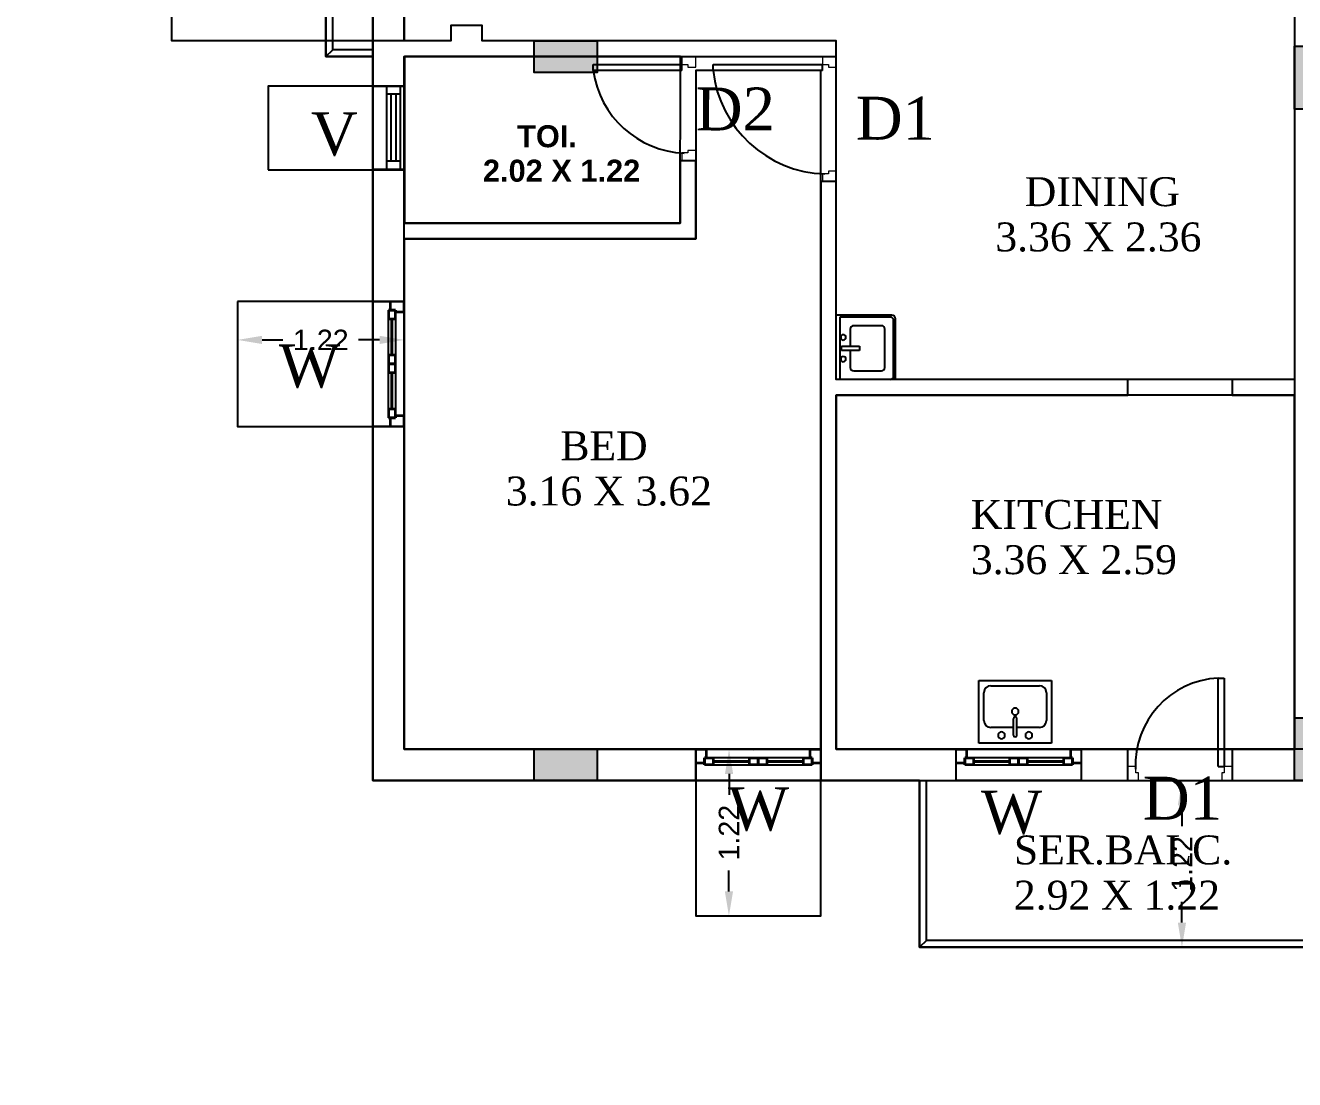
# Model space of a CAD drawing. Header units: metres. Extents: x 8742 to 14639, y -4028 to 1902.
# Drawn here: x 8767.86 to 8777.15, y 1840.55 to 1848.27 of the extents above; entities that cross this region are included whole.
import ezdxf

# ---------------------------------------------------------------- set-up
doc = ezdxf.new("R2010")
doc.units = ezdxf.units.M
doc.linetypes.add('Overhead', pattern=[0.15625, 0.09375, -0.0625])
for name, color, linetype in [('BLK_1_FLR_1_BALCONY_1', 5, 'Continuous'), ('BLK_1_FLR_1_BALCONY_8', 5, 'Continuous'), ('BLK_1_FLR_1_BLT_UP_AREA', 3, 'Continuous'), ('BLK_1_FLR_1_CARPET_AREA', 3, 'Continuous'), ('BLK_1_FLR_1_KITCHEN', 1, 'Continuous'), ('BLK_1_FLR_1_REGULAR_ROOM_1', 1, 'Continuous'), ('BLK_1_FLR_1_REGULAR_ROOM_3', 1, 'Continuous'), ('BLK_1_FLR_1_ROOM_1_LIGHT_VENTILATION_1', 1, 'Continuous'), ('BLK_1_FLR_1_ROOM_1_LIGHT_VENTILATION_2', 1, 'Continuous'), ('BLK_1_FLR_1_ROOM_3_LIGHT_VENTILATION_1', 1, 'Continuous'), ('BLK_1_FLR_1_UNITFA_1', 234, 'Continuous'), ('BLK_1_FLR_1_WC_BATH', 3, 'Continuous'), ('TEXT 1', 7, 'Continuous'), ('TOILET_VENTILATION', 6, 'Continuous')]:
    doc.layers.add(name, color=color, linetype=linetype)
doc.styles.add('ANAND', font='times.ttf')
doc.styles.add('Arial_B_1', font='times.ttf', dxfattribs={"height": 0.5})
doc.styles.add('Arial_B_2', font='arialbd.ttf', dxfattribs={"height": 10.306118})
doc.styles.get("Standard").update_dxf_attribs({"font": 'arial.ttf'})
doc.dimstyles.get("Standard").update_dxf_attribs({"dimtxt": 0.15, "dimasz": 0.18, "dimexe": 0.18, "dimexo": 0.0625, "dimgap": 0.09, "dimtad": 0, "dimzin": 0, "dimdsep": 46, "dimtxsty": 'Standard', "dimcen": 0.09, "dimadec": 0, "dimazin": 0, "dimtfac": 1, "dimtofl": 0, "dimtmove": 0, "dimatfit": 3, "dimfxl": 0, "dimtolj": 1, "dimtzin": 0, "dimarcsym": 0})

# ---------------------------------------------------------------- blocks, each defined once
blk = doc.blocks.new('DOOR - DOOR-1641842-3_1ST_FLOOR')
for p, q in [((14, 33.25), (15.75, 33.25)), ((14, 1.75), (14, 33.25)), ((15.75, 33.25), (15.75, 1.75)), ((14, 1.75), (15.75, 1.75))]:
    blk.add_line(p, q)
at = {"lineweight": 18}
for p, q in [((-15.75, 1.75), (-18, 1.75)), ((-15.75, 0), (-15.75, 1.75)), ((18, 1.75), (15.75, 1.75)), ((15.75, 1.75), (15.75, 0)), ((-18, -2.25), (-15, -2.25)), ((-15, 0), (-15.75, 0)), ((-15, -2.25), (-15, 0)), ((15.75, 0), (15, 0)), ((15, 0), (15, -2.25)), ((15, -2.25), (18, -2.25))]:
    blk.add_line(p, q, dxfattribs=at)
blk.add_arc((17.63, 0), 33.45, 96.2291, 178.1985)
blk = doc.blocks.new('M_Opening-Elliptical Arch - 2_6_ 2-1717670-3_1ST_FLOOR')
at = {"linetype": 'Overhead'}
for p, q in [((-15.32, 2.25), (14.68, 2.25)), ((-15.32, -2.25), (14.68, -2.25))]:
    blk.add_line(p, q, dxfattribs=at)
blk = doc.blocks.new('ada_hand_sink_737 - 19_ x 17_-1717879-3_1ST_FLOOR')
for p, q in [((20.06, 19.25), (3.06, 19.25)), ((19.56, 18.75), (3.56, 18.75)), ((2.06, 18.25), (2.06, 2.25)), ((2.56, 17.75), (2.56, 3.25)), ((5.06, 15.25), (5.06, 7.25)), ((17.06, 16.25), (6.06, 16.25)), ((18.06, 7.25), (18.06, 15.25)), ((10.93, 3.71), (10.93, 8.93)), ((10.93, 8.93), (12.18, 8.93)), ((12.18, 8.93), (12.18, 3.71)), ((6.06, 6.25), (10.93, 6.25)), ((12.18, 3.71), (10.93, 3.71)), ((12.18, 6.25), (17.06, 6.25)), ((2.56, 3.25), (20.56, 3.25))]:
    blk.add_line(p, q)
for centre, radius, start, end in [((3.06, 18.25), 1, 90, 180), ((3.56, 17.75), 1, 90, 180), ((19.56, 17.75), 1, 360, 90), ((20.06, 18.25), 1, 58.1802, 90), ((6.06, 15.25), 1, 90, 180), ((17.06, 15.25), 1, 360, 90), ((6.06, 7.25), 1, 180, 270), ((8.43, 4.25), 0.75, 0, 180), ((8.43, 4.25), 0.75, 180, 0), ((14.68, 4.25), 0.75, 0, 180), ((14.68, 4.25), 0.75, 180, 0), ((17.06, 7.25), 1, 270, 0)]:
    blk.add_arc(centre, radius, start, end)
blk = doc.blocks.new('DOOR - TOI_-1721486-3_1ST_FLOOR')
for p, q in [((11, 25), (12.75, 25)), ((11, -0.5), (11, 25)), ((12.75, 25), (12.75, -0.5)), ((11, -0.5), (12.75, -0.5))]:
    blk.add_line(p, q)
at = {"lineweight": 18}
for p, q in [((-12.75, -0.5), (-15, -0.5)), ((-12.75, -2.25), (-12.75, -0.5)), ((-12, -2.25), (-12.75, -2.25)), ((-12, -4.5), (-12, -2.25)), ((12.75, -2.25), (12, -2.25)), ((12, -2.25), (12, -4.5)), ((15, -0.5), (12.75, -0.5)), ((12.75, -0.5), (12.75, -2.25)), ((-15, -4.5), (-12, -4.5)), ((12, -4.5), (15, -4.5))]:
    blk.add_line(p, q, dxfattribs=at)
blk.add_arc((12.2, 0), 25.03, 92.7444, 182.7444)
blk = doc.blocks.new('W 1 - K_W_1-1320303-3_1ST_FLOOR')
at = {"lineweight": 35}
for p, q in [((-18, 4.5), (-15, 4.5)), ((-15, 4.5), (-15, 2.03)), ((15, 4.5), (18, 4.5)), ((15, 2.03), (15, 4.5)), ((-15.5, 0.5), (-18, 0.5)), ((-15.5, 0), (-15.5, 2.03)), ((-15.5, 2.03), (-13, 2.03)), ((-15, 2.03), (-15.5, 2.03)), ((-15.5, 2.03), (-15.5, 0.5)), ((-13, 2.03), (-13, 0)), ((-13, 1.01), (-2.5, 1.01)), ((-13, 0.99), (-13, 1.01)), ((-2.5, 0.99), (-13, 0.99)), ((-2.5, 0), (-2.5, 2.03)), ((-2.5, 2.03), (0, 2.03)), ((-2.5, 1.01), (-2.5, 0.99)), ((0, 0), (-2.5, 0)), ((0, 2.03), (0, 0)), ((0, 0), (0, 2.03)), ((0, 2.03), (2.5, 2.03)), ((2.5, 2.03), (2.5, 0)), ((2.5, 1.01), (13, 1.01)), ((2.5, 0.99), (2.5, 1.01)), ((13, 0.99), (2.5, 0.99)), ((13, 0), (13, 2.03)), ((13, 2.03), (15.5, 2.03)), ((13, 1.01), (13, 0.99)), ((15.5, 0), (13, 0)), ((15.5, 2.03), (15, 2.03)), ((15.5, 2.03), (15.5, 0)), ((15.5, 0.5), (15.5, 2.03)), ((18, 0.5), (15.5, 0.5)), ((-13, 0), (-15.5, 0)), ((2.5, 0), (0, 0))]:
    blk.add_line(p, q, dxfattribs=at)
for p, q in [((-2.5, 2.03), (-13, 2.03)), ((-13, 0), (-2.5, 0)), ((13, 2.03), (2.5, 2.03)), ((2.5, 0), (13, 0))]:
    blk.add_line(p, q)
blk = doc.blocks.new('DOOR - TOI_-1641784-3_1ST_FLOOR')
for p, q in [((11, 27.25), (12.75, 27.25)), ((11, 1.75), (11, 27.25)), ((12.75, 27.25), (12.75, 1.75)), ((11, 1.75), (12.75, 1.75))]:
    blk.add_line(p, q)
at = {"lineweight": 18}
for p, q in [((-12.75, 1.75), (-15, 1.75)), ((-12.75, 0), (-12.75, 1.75)), ((15, 1.75), (12.75, 1.75)), ((12.75, 1.75), (12.75, 0)), ((-15, -2.25), (-12, -2.25)), ((-12, 0), (-12.75, 0)), ((-12, -2.25), (-12, 0)), ((12.75, 0), (12, 0)), ((12, 0), (12, -2.25)), ((12, -2.25), (15, -2.25))]:
    blk.add_line(p, q, dxfattribs=at)
blk.add_arc((14.68, 0), 27.5, 97.6803, 177.8085)
blk = doc.blocks.new('M_Sink Kitchen-Single - 760 x 535mm-1716558-3_1ST_FLOOR')
for p, q in [((-9.88, 8.91), (11.12, 8.91)), ((-9.88, -9.09), (-9.88, 8.91)), ((-6.38, 7.41), (7.62, 7.41)), ((11.12, 8.91), (11.12, -9.09)), ((-8.38, -2.59), (-8.38, 5.41)), ((9.62, 5.41), (9.62, -2.59)), ((0.12, -6.84), (0.12, -2.09)), ((1.12, -6.84), (1.12, -2.09)), ((0.12, -4.59), (-6.38, -4.59)), ((7.62, -4.59), (1.12, -4.59)), ((11.12, -9.09), (-9.88, -9.09))]:
    blk.add_line(p, q)
for centre, radius, start, end in [((-6.38, 5.41), 2, 90, 180), ((7.62, 5.41), 2, 360, 90), ((0.62, 0), 1, 360, 180), ((0.62, 0), 1, 180, 0), ((-6.38, -2.59), 2, 180, 270), ((0.62, -2.09), 0.5, 360, 180), ((7.62, -2.59), 2, 270, 0), ((-3.32, -6.84), 1, 0, 180), ((-3.32, -6.84), 1, 180, 0), ((0.62, -6.84), 0.5, 180, 0), ((4.55, -6.84), 1, 0, 180), ((4.55, -6.84), 1, 180, 0)]:
    blk.add_arc(centre, radius, start, end)
blk = doc.blocks.new('Louvre - V1-1730498-3_1ST_FLOOR')
for p, q in [((-23.42, 0.9), (-23.42, 4.88)), ((0.58, 4.88), (0.58, 0.9)), ((0.58, 0.9), (-23.42, 0.9)), ((-23.42, 0.9), (-23.42, -3.16)), ((-21.06, -3.16), (-21.06, 0.9)), ((-1.78, -3.16), (-1.78, 0.9)), ((0.58, -3.16), (0.58, 0.9)), ((-23.42, -3.16), (0.58, -3.16)), ((-21.06, -0.46), (-1.78, -0.46)), ((-1.78, -1.81), (-21.06, -1.81))]:
    blk.add_line(p, q)
blk = doc.blocks.new('W 1 - W 1-1211607-3_1ST_FLOOR')
at = {"lineweight": 35}
for p, q in [((-13, 0), (-15.5, 0)), ((-15.5, 0), (-15.5, -2.03)), ((-13, -2.03), (-13, 0)), ((2.5, 0), (0, 0)), ((0, 0), (0, -2.03)), ((2.5, -2.03), (2.5, 0)), ((-15.5, -0.5), (-18, -0.5)), ((-15.5, -2.03), (-15.5, -0.5)), ((-15.5, -2.03), (-13, -2.03)), ((-15, -2.03), (-15.5, -2.03)), ((-15, -4.5), (-15, -2.03)), ((-2.5, -0.99), (-13, -0.99)), ((-13, -0.99), (-13, -1.01)), ((-13, -1.01), (-2.5, -1.01)), ((0, 0), (-2.5, 0)), ((-2.5, 0), (-2.5, -2.03)), ((-2.5, -1.01), (-2.5, -0.99)), ((-2.5, -2.03), (0, -2.03)), ((0, -2.03), (0, 0)), ((0, -2.03), (2.5, -2.03)), ((13, -0.99), (2.5, -0.99)), ((2.5, -0.99), (2.5, -1.01)), ((2.5, -1.01), (13, -1.01)), ((15.5, 0), (13, 0)), ((13, 0), (13, -2.03)), ((13, -1.01), (13, -0.99)), ((13, -2.03), (15.5, -2.03)), ((15.5, -2.03), (15, -2.03)), ((15, -2.03), (15, -4.5)), ((15.5, -2.03), (15.5, 0)), ((15.5, -0.5), (15.5, -2.03)), ((18, -0.5), (15.5, -0.5)), ((-18, -4.5), (-15, -4.5)), ((15, -4.5), (18, -4.5))]:
    blk.add_line(p, q, dxfattribs=at)
for p, q in [((-13, 0), (-2.5, 0)), ((2.5, 0), (13, 0)), ((-2.5, -2.03), (-13, -2.03)), ((13, -2.03), (2.5, -2.03)), ((-15, -4.5), (15, -4.5))]:
    blk.add_line(p, q)
blk = doc.blocks.new('W 1 - W 1-1209876-3_1ST_FLOOR')
at = {"lineweight": 35}
for p, q in [((-18, 4.5), (-15, 4.5)), ((-15, 4.5), (-15, 2.03)), ((15, 4.5), (18, 4.5)), ((15, 2.03), (15, 4.5)), ((-15.5, 0.5), (-18, 0.5)), ((-15.5, 0), (-15.5, 2.03)), ((-15.5, 2.03), (-13, 2.03)), ((-15, 2.03), (-15.5, 2.03)), ((-15.5, 2.03), (-15.5, 0.5)), ((-13, 2.03), (-13, 0)), ((-13, 1.01), (-2.5, 1.01)), ((-13, 0.99), (-13, 1.01)), ((-2.5, 0.99), (-13, 0.99)), ((-2.5, 0), (-2.5, 2.03)), ((-2.5, 2.03), (0, 2.03)), ((-2.5, 1.01), (-2.5, 0.99)), ((0, 0), (-2.5, 0)), ((0, 2.03), (0, 0)), ((0, 0), (0, 2.03)), ((0, 2.03), (2.5, 2.03)), ((2.5, 2.03), (2.5, 0)), ((2.5, 1.01), (13, 1.01)), ((2.5, 0.99), (2.5, 1.01)), ((13, 0.99), (2.5, 0.99)), ((13, 0), (13, 2.03)), ((13, 2.03), (15.5, 2.03)), ((13, 1.01), (13, 0.99)), ((15.5, 0), (13, 0)), ((15.5, 2.03), (15, 2.03)), ((15.5, 2.03), (15.5, 0)), ((15.5, 0.5), (15.5, 2.03)), ((18, 0.5), (15.5, 0.5)), ((-13, 0), (-15.5, 0)), ((2.5, 0), (0, 0))]:
    blk.add_line(p, q, dxfattribs=at)
for p, q in [((-2.5, 2.03), (-13, 2.03)), ((-13, 0), (-2.5, 0)), ((13, 2.03), (2.5, 2.03)), ((2.5, 0), (13, 0))]:
    blk.add_line(p, q)
blk = doc.blocks.new('*D390')
at = {"layer": 'BLK_1_FLR_1_ROOM_1_LIGHT_VENTILATION_1', "color": 0, "lineweight": -2}
for p, q in [((8769.4102, 1846.1895), (8769.4102, 1845.7899)), ((8770.63, 1846.1895), (8770.63, 1845.7899)), ((8769.5902, 1845.9699), (8769.7431, 1845.9699)), ((8770.45, 1845.9699), (8770.2971, 1845.9699))]:
    blk.add_line(p, q, dxfattribs=at)
at = {"layer": 'BLK_1_FLR_1_ROOM_1_LIGHT_VENTILATION_1', "color": 0}
for points in [[(8769.5902, 1845.9999), (8769.5902, 1845.9399), (8769.4102, 1845.9699)], [(8770.45, 1845.9999), (8770.45, 1845.9399), (8770.63, 1845.9699)]]:
    blk.add_solid(points, dxfattribs=at)
at = {"layer": 'Defpoints', "color": 0}
for p in [(8769.4102, 1846.252), (8770.63, 1846.252), (8770.63, 1845.9699)]:
    blk.add_point(p, dxfattribs=at)
at = {"layer": 'BLK_1_FLR_1_ROOM_1_LIGHT_VENTILATION_1', "color": 0, "insert": (8770.0201, 1845.9699), "char_height": 0.15, "attachment_point": 5}
blk.add_mtext('\\A1;1.22', dxfattribs=at)
blk = doc.blocks.new('*D391')
at = {"layer": 'BLK_1_FLR_1_ROOM_1_LIGHT_VENTILATION_2', "color": 0, "lineweight": -2}
for p, q in [((8772.8279, 1842.9725), (8773.1896, 1842.9722)), ((8773.0094, 1842.7923), (8773.0093, 1842.6394)), ((8773.0087, 1841.9325), (8773.0088, 1842.0854)), ((8772.8268, 1841.7527), (8773.1885, 1841.7524))]:
    blk.add_line(p, q, dxfattribs=at)
at = {"layer": 'BLK_1_FLR_1_ROOM_1_LIGHT_VENTILATION_2', "color": 0}
for points in [[(8772.9794, 1842.7923), (8773.0394, 1842.7923), (8773.0096, 1842.9723)], [(8772.9787, 1841.9326), (8773.0387, 1841.9325), (8773.0085, 1841.7525)]]:
    blk.add_solid(points, dxfattribs=at)
at = {"layer": 'Defpoints', "color": 0}
for p in [(8772.7654, 1842.9725), (8772.7643, 1841.7528), (8773.0085, 1841.7525)]:
    blk.add_point(p, dxfattribs=at)
at = {"layer": 'BLK_1_FLR_1_ROOM_1_LIGHT_VENTILATION_2', "color": 0, "insert": (8773.009, 1842.3624), "char_height": 0.15, "attachment_point": 5, "rotation": 89.94986}
blk.add_mtext('\\A1;1.22', dxfattribs=at)
blk = doc.blocks.new('*D398')
at = {"layer": 'BLK_1_FLR_1_BALCONY_1', "color": 0, "lineweight": -2}
for p, q in [((8776.8242, 1842.7428), (8776.1457, 1842.7428)), ((8776.3257, 1842.5628), (8776.3257, 1842.4101)), ((8776.3257, 1841.7035), (8776.3257, 1841.8561)), ((8776.3377, 1841.5235), (8776.1457, 1841.5235))]:
    blk.add_line(p, q, dxfattribs=at)
at = {"layer": 'BLK_1_FLR_1_BALCONY_1', "color": 0}
for points in [[(8776.2957, 1842.5628), (8776.3557, 1842.5628), (8776.3257, 1842.7428)], [(8776.2957, 1841.7035), (8776.3557, 1841.7035), (8776.3257, 1841.5235)]]:
    blk.add_solid(points, dxfattribs=at)
at = {"layer": 'Defpoints', "color": 0}
for p in [(8776.3257, 1842.7428), (8776.8867, 1842.7428), (8776.4002, 1841.5235)]:
    blk.add_point(p, dxfattribs=at)
at = {"layer": 'BLK_1_FLR_1_BALCONY_1', "color": 0, "insert": (8776.3257, 1842.1331), "char_height": 0.15, "attachment_point": 5, "rotation": 90}
blk.add_mtext('\\A1;1.22', dxfattribs=at)

msp = doc.modelspace()

# ---------------------------------------------------------------- hatches: boundary and pattern name
h = msp.add_hatch(color=1)
h.dxf.hatch_style = 1
h.paths.add_polyline_path([(8772.0433, 1847.9286), (8772.0433, 1848.1586), (8771.5833, 1848.1586), (8771.5833, 1847.9286)])
h = msp.add_hatch(color=1)
h.dxf.hatch_style = 1
h.paths.add_polyline_path([(8777.3807, 1848.1205), (8777.1507, 1848.1205), (8777.1507, 1847.6605), (8777.3807, 1847.6605)])
h = msp.add_hatch(color=1)
h.dxf.hatch_style = 1
h.paths.add_polyline_path([(8777.3807, 1843.2032), (8777.1507, 1843.2032), (8777.1507, 1842.7432), (8777.3807, 1842.7432)])
h = msp.add_hatch(color=1)
h.dxf.hatch_style = 1
h.paths.add_polyline_path([(8772.0433, 1842.7444), (8772.0433, 1842.9744), (8771.5833, 1842.9744), (8771.5833, 1842.7444)])

# ---------------------------------------------------------------- linework, layer by layer
for p, q in [((8777.1507, 1856.7767), (8777.1507, 1842.9725)), ((8770.057, 1851.5145), (8770.0561, 1848.044)), ((8770.108, 1848.0943), (8770.108, 1851.4643)), ((8770.9732, 1848.2724), (8770.9732, 1848.1586)), ((8771.202, 1848.2724), (8770.9732, 1848.2724)), ((8771.202, 1848.1586), (8771.202, 1848.2724)), ((8770.0561, 1848.044), (8770.108, 1848.0943)), ((8770.4012, 1848.0943), (8770.108, 1848.0943)), ((8770.9732, 1848.1586), (8770.4012, 1848.1586)), ((8770.4012, 1848.1586), (8770.4012, 1847.8281)), ((8773.795, 1848.1586), (8771.202, 1848.1586)), ((8773.795, 1848.1586), (8772.0409, 1848.1586)), ((8773.795, 1848.0442), (8773.795, 1848.1586)), ((8770.0561, 1848.044), (8770.4012, 1848.0442)), ((8770.63, 1848.0442), (8772.6637, 1848.0442)), ((8770.63, 1847.8281), (8770.63, 1848.0442)), ((8772.0409, 1848.0442), (8773.795, 1848.0442)), ((8770.4012, 1847.8281), (8770.63, 1847.8281)), ((8770.4012, 1847.218), (8770.4012, 1847.8281)), ((8770.63, 1847.8281), (8770.63, 1847.218)), ((8777.1507, 1847.8154), (8777.1507, 1842.9725)), ((8772.7654, 1847.2816), (8772.651, 1847.2816)), ((8772.651, 1847.2816), (8772.651, 1846.824)), ((8772.7654, 1846.7096), (8772.7654, 1847.2816)), ((8770.63, 1847.218), (8770.4012, 1847.218)), ((8770.4012, 1847.218), (8770.4012, 1846.252)), ((8770.63, 1846.824), (8770.63, 1847.218)), ((8773.6806, 1847.129), (8773.6806, 1842.7437)), ((8773.795, 1847.129), (8773.6806, 1847.129)), ((8773.795, 1845.68), (8773.795, 1847.129)), ((8772.651, 1846.824), (8770.63, 1846.824)), ((8770.63, 1842.9725), (8770.63, 1846.824)), ((8772.7654, 1846.7096), (8770.63, 1846.7096)), ((8770.4012, 1846.252), (8770.63, 1846.252)), ((8770.4012, 1845.3368), (8770.4012, 1846.252)), ((8775.9305, 1845.68), (8773.795, 1845.68)), ((8775.9305, 1845.5656), (8775.9305, 1845.68)), ((8777.1507, 1845.68), (8776.6931, 1845.68)), ((8776.6931, 1845.68), (8776.6931, 1845.5656)), ((8773.795, 1842.9725), (8773.795, 1845.5656)), ((8773.795, 1845.5656), (8775.9305, 1845.5656)), ((8776.6931, 1845.5656), (8777.1507, 1845.5656)), ((8770.63, 1845.3368), (8770.4012, 1845.3368)), ((8770.4012, 1845.3368), (8770.4012, 1842.7437)), ((8772.7654, 1842.9725), (8770.63, 1842.9725)), ((8773.6043, 1842.9725), (8772.0409, 1842.9725)), ((8772.7654, 1842.7437), (8772.7654, 1842.9725)), ((8774.6721, 1842.9725), (8773.795, 1842.9725)), ((8774.6721, 1842.7437), (8774.6721, 1842.9725)), ((8775.996, 1842.9725), (8774.6721, 1842.9725)), ((8775.5873, 1842.9725), (8775.5873, 1842.7437)), ((8775.9305, 1842.7437), (8775.9305, 1842.9725)), ((8777.3795, 1842.9725), (8776.6931, 1842.9725)), ((8776.6931, 1842.9725), (8776.6931, 1842.7437)), ((8770.4012, 1842.7437), (8772.7654, 1842.7437)), ((8773.6806, 1842.7437), (8772.7654, 1842.7437)), ((8773.6806, 1842.7437), (8774.6721, 1842.7437)), ((8774.4051, 1842.7437), (8774.4051, 1841.5235)), ((8774.4552, 1841.5735), (8774.4552, 1842.7437)), ((8775.5873, 1842.7437), (8774.6721, 1842.7437)), ((8775.5873, 1842.7437), (8775.9305, 1842.7437)), ((8776.6931, 1842.7437), (8777.3795, 1842.7437)), ((8774.4552, 1841.5735), (8774.4051, 1841.5235)), ((8777.3295, 1841.5735), (8774.4552, 1841.5735)), ((8774.4051, 1841.5235), (8777.3795, 1841.5235))]:
    msp.add_line(p, q)
for points in [[(8777.1507, 1856.5479), (8777.1507, 1845.68), (8776.6931, 1845.68), (8776.6931, 1845.5656), (8777.1507, 1845.5656), (8777.1507, 1842.9725), (8776.6931, 1842.9725), (8775.9305, 1842.9725), (8773.795, 1842.9725), (8773.795, 1845.5656), (8775.9305, 1845.5656), (8775.9305, 1845.68), (8773.795, 1845.68), (8773.795, 1847.129), (8773.6806, 1847.129), (8773.6806, 1842.9725), (8770.63, 1842.9725), (8770.63, 1846.7096), (8772.7654, 1846.7096), (8772.7654, 1847.2816), (8772.651, 1847.2816), (8772.651, 1846.824), (8770.63, 1846.824), (8770.63, 1848.0442), (8773.795, 1848.0442), (8773.795, 1848.1586), (8771.202, 1848.1586), (8771.202, 1848.2724), (8770.9732, 1848.2724), (8770.9732, 1848.1586), (8770.4012, 1848.1586), (8770.4012, 1848.0943), (8770.108, 1848.0943), (8770.108, 1851.4643)], [(8784.4726, 1851.5147), (8784.4726, 1848.0442), (8784.1291, 1848.0442), (8784.1291, 1841.5235), (8781.1547, 1841.5235), (8781.1547, 1842.7437), (8777.3795, 1842.7437), (8777.3795, 1841.5235), (8774.4051, 1841.5235), (8774.4051, 1842.7437), (8770.4012, 1842.7437), (8770.4012, 1848.0442), (8770.0561, 1848.044), (8770.057, 1851.5145)], [(8770.4012, 1851.5143), (8770.058, 1851.5144), (8770.0561, 1848.044), (8770.4012, 1848.0442), (8770.4012, 1851.5144)], [(8770.058, 1851.5144), (8770.4012, 1851.5144), (8770.4012, 1848.0442), (8770.0561, 1848.044), (8770.058, 1851.5144)], [(8770.6341, 1846.824), (8772.651, 1846.824), (8772.6543, 1848.0442), (8770.6341, 1848.0442), (8770.6341, 1846.8188)]]:
    msp.add_lwpolyline(points)
for points in [[(8775.6254, 1853.6952), (8777.1507, 1853.6952), (8777.1507, 1845.68), (8773.795, 1845.68), (8773.795, 1847.129), (8773.795, 1848.1586), (8771.202, 1848.1586), (8771.202, 1848.2724), (8770.9732, 1848.2724), (8770.9732, 1848.1586), (8770.63, 1848.1586), (8770.63, 1851.4), (8770.9732, 1851.4), (8770.9732, 1851.3231), (8771.202, 1851.3231), (8771.202, 1851.4), (8775.6254, 1851.4)], [(8770.63, 1842.9725), (8773.6806, 1842.9725), (8773.6806, 1847.9425), (8772.7654, 1847.9425), (8772.7654, 1846.7096), (8770.63, 1846.7096)], [(8773.795, 1842.9725), (8777.1507, 1842.9725), (8777.1507, 1845.5656), (8773.795, 1845.5656), (8773.795, 1842.9725)]]:
    msp.add_lwpolyline(points, close=True)
at = {"layer": 'BLK_1_FLR_1_BALCONY_1'}
msp.add_lwpolyline([(8774.4051, 1842.7428), (8774.4051, 1841.5235), (8777.3795, 1841.5235), (8777.3795, 1842.7428), (8774.4051, 1842.7428)], dxfattribs=at)
at = {"layer": 'BLK_1_FLR_1_BALCONY_8'}
msp.add_lwpolyline([(8770.4012, 1851.5143), (8770.058, 1851.5144), (8770.0561, 1848.044), (8770.4012, 1848.0442), (8770.4012, 1851.5144)], dxfattribs=at)
at = {"layer": 'BLK_1_FLR_1_BLT_UP_AREA', "color": 3}
msp.add_lwpolyline([(8784.4726, 1851.5147), (8784.4726, 1848.0442), (8784.1291, 1848.0442), (8784.1291, 1841.5235), (8781.1547, 1841.5235), (8781.1547, 1842.7437), (8777.3795, 1842.7437), (8777.3795, 1841.5235), (8774.4051, 1841.5235), (8774.4051, 1842.7437), (8770.4012, 1842.7437), (8770.4012, 1848.0442), (8770.0561, 1848.044), (8770.057, 1851.5145)], dxfattribs=at)
at = {"layer": 'BLK_1_FLR_1_CARPET_AREA', "color": 3}
msp.add_lwpolyline([(8777.1507, 1856.5479), (8777.1507, 1845.68), (8776.6931, 1845.68), (8776.6931, 1845.5656), (8777.1507, 1845.5656), (8777.1507, 1842.9725), (8776.6931, 1842.9725), (8775.9305, 1842.9725), (8773.795, 1842.9725), (8773.795, 1845.5656), (8775.9305, 1845.5656), (8775.9305, 1845.68), (8773.795, 1845.68), (8773.795, 1847.129), (8773.6806, 1847.129), (8773.6806, 1842.9725), (8770.63, 1842.9725), (8770.63, 1846.7096), (8772.7654, 1846.7096), (8772.7654, 1847.2816), (8772.651, 1847.2816), (8772.651, 1846.824), (8770.63, 1846.824), (8770.63, 1848.0442), (8773.795, 1848.0442), (8773.795, 1848.1586), (8771.202, 1848.1586), (8771.202, 1848.2724), (8770.9732, 1848.2724), (8770.9732, 1848.1586), (8770.4012, 1848.1586), (8770.4012, 1848.0943), (8770.108, 1848.0943), (8770.108, 1851.4643)], dxfattribs=at)
at = {"layer": 'BLK_1_FLR_1_KITCHEN', "color": 1}
msp.add_lwpolyline([(8773.795, 1842.9725), (8777.1507, 1842.9725), (8777.1507, 1845.5656), (8773.795, 1845.5656), (8773.795, 1842.9725)], close=True, dxfattribs=at)
at = {"layer": 'BLK_1_FLR_1_REGULAR_ROOM_1'}
msp.add_lwpolyline([(8770.63, 1842.9725), (8773.6806, 1842.9725), (8773.6806, 1847.9425), (8772.7654, 1847.9425), (8772.7654, 1846.7096), (8770.63, 1846.7096)], close=True, dxfattribs=at)
at = {"layer": 'BLK_1_FLR_1_REGULAR_ROOM_3'}
msp.add_lwpolyline([(8775.6254, 1853.6952), (8777.1507, 1853.6952), (8777.1507, 1845.68), (8773.795, 1845.68), (8773.795, 1847.129), (8773.795, 1848.1586), (8771.202, 1848.1586), (8771.202, 1848.2724), (8770.9732, 1848.2724), (8770.9732, 1848.1586), (8770.63, 1848.1586), (8770.63, 1851.4), (8770.9732, 1851.4), (8770.9732, 1851.3231), (8771.202, 1851.3231), (8771.202, 1851.4), (8775.6254, 1851.4)], close=True, dxfattribs=at)
at = {"layer": 'BLK_1_FLR_1_ROOM_1_LIGHT_VENTILATION_1'}
msp.add_lwpolyline([(8769.4102, 1846.252), (8769.4102, 1845.3368), (8770.63, 1845.3368), (8770.63, 1846.252), (8769.4102, 1846.252)], dxfattribs=at)
at = {"layer": 'BLK_1_FLR_1_ROOM_1_LIGHT_VENTILATION_2'}
msp.add_lwpolyline([(8772.7654, 1842.9725), (8772.7654, 1841.7528), (8773.6806, 1841.752), (8773.6806, 1842.9725), (8772.7654, 1842.9725)], dxfattribs=at)
at = {"layer": 'BLK_1_FLR_1_ROOM_3_LIGHT_VENTILATION_1'}
msp.add_lwpolyline([(8770.058, 1851.5144), (8770.4012, 1851.5144), (8770.4012, 1848.0442), (8770.0561, 1848.044), (8770.058, 1851.5144)], dxfattribs=at)
msp.add_lwpolyline([(8768.9296, 1849.3852), (8770.63, 1849.3852), (8770.63, 1848.1596), (8768.9296, 1848.1596), (8768.9296, 1849.3852)], close=True, dxfattribs=at)
at = {"layer": 'BLK_1_FLR_1_UNITFA_1'}
msp.add_lwpolyline([(8770.4012, 1842.7437), (8774.4051, 1842.7437), (8774.4051, 1841.5235), (8777.3795, 1841.5235), (8777.3795, 1842.7437), (8777.2651, 1842.7437), (8777.2651, 1842.7437), (8777.2651, 1856.7767), (8775.6, 1856.7767), (8770.4012, 1856.7767), (8770.4012, 1851.5144), (8770.058, 1851.5144), (8770.0561, 1848.044), (8770.4012, 1848.0442), (8770.4012, 1842.7437)], close=True, dxfattribs=at)
at = {"layer": 'BLK_1_FLR_1_WC_BATH'}
msp.add_lwpolyline([(8770.6341, 1846.824), (8772.651, 1846.824), (8772.6543, 1848.0442), (8770.6341, 1848.0442), (8770.6341, 1846.8188)], dxfattribs=at)
at = {"layer": 'Defpoints', "color": 5}
for points in [[(8772.0433, 1848.1586), (8772.0433, 1847.9286), (8771.5833, 1847.9286), (8771.5833, 1848.1586), (8772.0433, 1848.1586)], [(8777.1507, 1848.1205), (8777.3807, 1848.1205), (8777.3807, 1847.6605), (8777.1507, 1847.6605), (8777.1507, 1848.1205)], [(8777.1507, 1843.2032), (8777.3807, 1843.2032), (8777.3807, 1842.7432), (8777.1507, 1842.7432), (8777.1507, 1843.2032)], [(8772.0433, 1842.9744), (8772.0433, 1842.7444), (8771.5833, 1842.7444), (8771.5833, 1842.9744), (8772.0433, 1842.9744)]]:
    msp.add_lwpolyline(points, dxfattribs=at)
at = {"layer": 'TOILET_VENTILATION'}
msp.add_lwpolyline([(8769.6343, 1847.2154), (8770.6341, 1847.2154), (8770.6341, 1847.8281), (8769.6343, 1847.8281), (8769.6343, 1847.2154)], close=True, dxfattribs=at)

# ---------------------------------------------------------------- block references
at = {"xscale": 0.0254221210396509, "yscale": 0.0254221210396509, "zscale": 0.0254221210396509}
for name, p, rotation in [('DOOR - TOI_-1641784-3_1ST_FLOOR', (8772.7082, 1847.6629), 89.99999999999993), ('DOOR - DOOR-1641842-3_1ST_FLOOR', (8773.7378, 1847.5866), 89.9999999999999), ('Louvre - V1-1730498-3_1ST_FLOOR', (8770.524, 1847.8133), 89.9999999999999), ('W 1 - W 1-1211607-3_1ST_FLOOR', (8770.5156, 1845.7944), 89.9999999999999), ('ada_hand_sink_737 - 19_ x 17_-1717879-3_1ST_FLOOR', (8773.7378, 1846.2026), 269.9999999999999), ('M_Opening-Elliptical Arch - 2_6_ 2-1717670-3_1ST_FLOOR', (8776.3036, 1845.6228), 180)]:
    msp.add_blockref(name, p, dxfattribs=dict(at, rotation=rotation))
for name, p in [('M_Sink Kitchen-Single - 760 x 535mm-1716558-3_1ST_FLOOR', (8775.0887, 1843.2494)), ('DOOR - TOI_-1721486-3_1ST_FLOOR', (8776.3118, 1842.8581)), ('W 1 - W 1-1209876-3_1ST_FLOOR', (8773.223, 1842.8581)), ('W 1 - K_W_1-1320303-3_1ST_FLOOR', (8775.1297, 1842.8581))]:
    msp.add_blockref(name, p, dxfattribs=at)

# ---------------------------------------------------------------- texts
at = {"layer": 'TEXT 1', "color": 7, "style": 'ANAND'}
for s, height, p in [('D2', 0.31437, (8772.7654, 1847.5037)), ('D1', 0.31437, (8773.9375, 1847.4357)), ('V', 0.3144, (8769.9478, 1847.322)), ('W', 0.3144, (8769.7122, 1845.6224)), ('W', 0.3144, (8773.0008, 1842.3803)), ('D1', 0.31437, (8776.0392, 1842.4575)), ('W', 0.3144, (8774.8541, 1842.3558))]:
    msp.add_text(s, height=height, rotation=359.96632, dxfattribs=at).set_placement(p)
at = {"layer": 'TEXT 1', "attachment_point": 1, "line_spacing_factor": 0.938532}
for s, insert, char_height, width, style in [('    TOI.\\P2.02 X 1.22', (8771.2072, 1847.5417), 0.161233, 1.344195, 'Arial_B_2'), ('{\\W4.928283; } DINING\\P{\\W3.223205; }3.36 X 2.36', (8774.7016, 1847.161), 0.211618, 1.954387, 'Arial_B_1'), ('     BED\\P3.16 X 3.62', (8771.3748, 1845.3004), 0.211618, 1.859296, 'Arial_B_1'), ('KITCHEN\\P3.36 X 2.59', (8774.7798, 1844.7978), 0.211618, 1.669112, 'Arial_B_1'), ('SER.BALC.\\P2.92 X 1.22', (8775.0952, 1842.3416), 0.211618, 1.839276, 'Arial_B_1')]:
    msp.add_mtext(s, dxfattribs=dict(at, insert=insert, char_height=char_height, width=width, style=style))

# ---------------------------------------------------------------- dimensions: what is measured, and where the dimension line sits
at = {"layer": 'BLK_1_FLR_1_BALCONY_1'}
dim = msp.add_linear_dim(base=(8776.3257, 1842.7428), p1=(8776.4002, 1841.5235), p2=(8776.8867, 1842.7428), angle=90, dimstyle='Standard', dxfattribs=at)
dim.commit()
dim.dimension.update_dxf_attribs({"geometry": '*D398', "text_midpoint": (8776.3257, 1842.1331)})
at = {"layer": 'BLK_1_FLR_1_ROOM_1_LIGHT_VENTILATION_1', "color": 232}
dim = msp.add_aligned_dim(p1=(8769.4102, 1846.252), p2=(8770.63, 1846.252), distance=-0.2821, dimstyle='Standard', dxfattribs=at)
dim.commit()
dim.dimension.update_dxf_attribs({"geometry": '*D390', "text_midpoint": (8770.0201, 1845.9699)})
at = {"layer": 'BLK_1_FLR_1_ROOM_1_LIGHT_VENTILATION_2', "color": 232}
dim = msp.add_aligned_dim(p1=(8772.7654, 1842.9725), p2=(8772.7643, 1841.7528), distance=0.2442, dimstyle='Standard', dxfattribs=at)
dim.commit()
dim.dimension.update_dxf_attribs({"geometry": '*D391', "text_midpoint": (8773.009, 1842.3624)})

doc.saveas('drawing.dxf')
